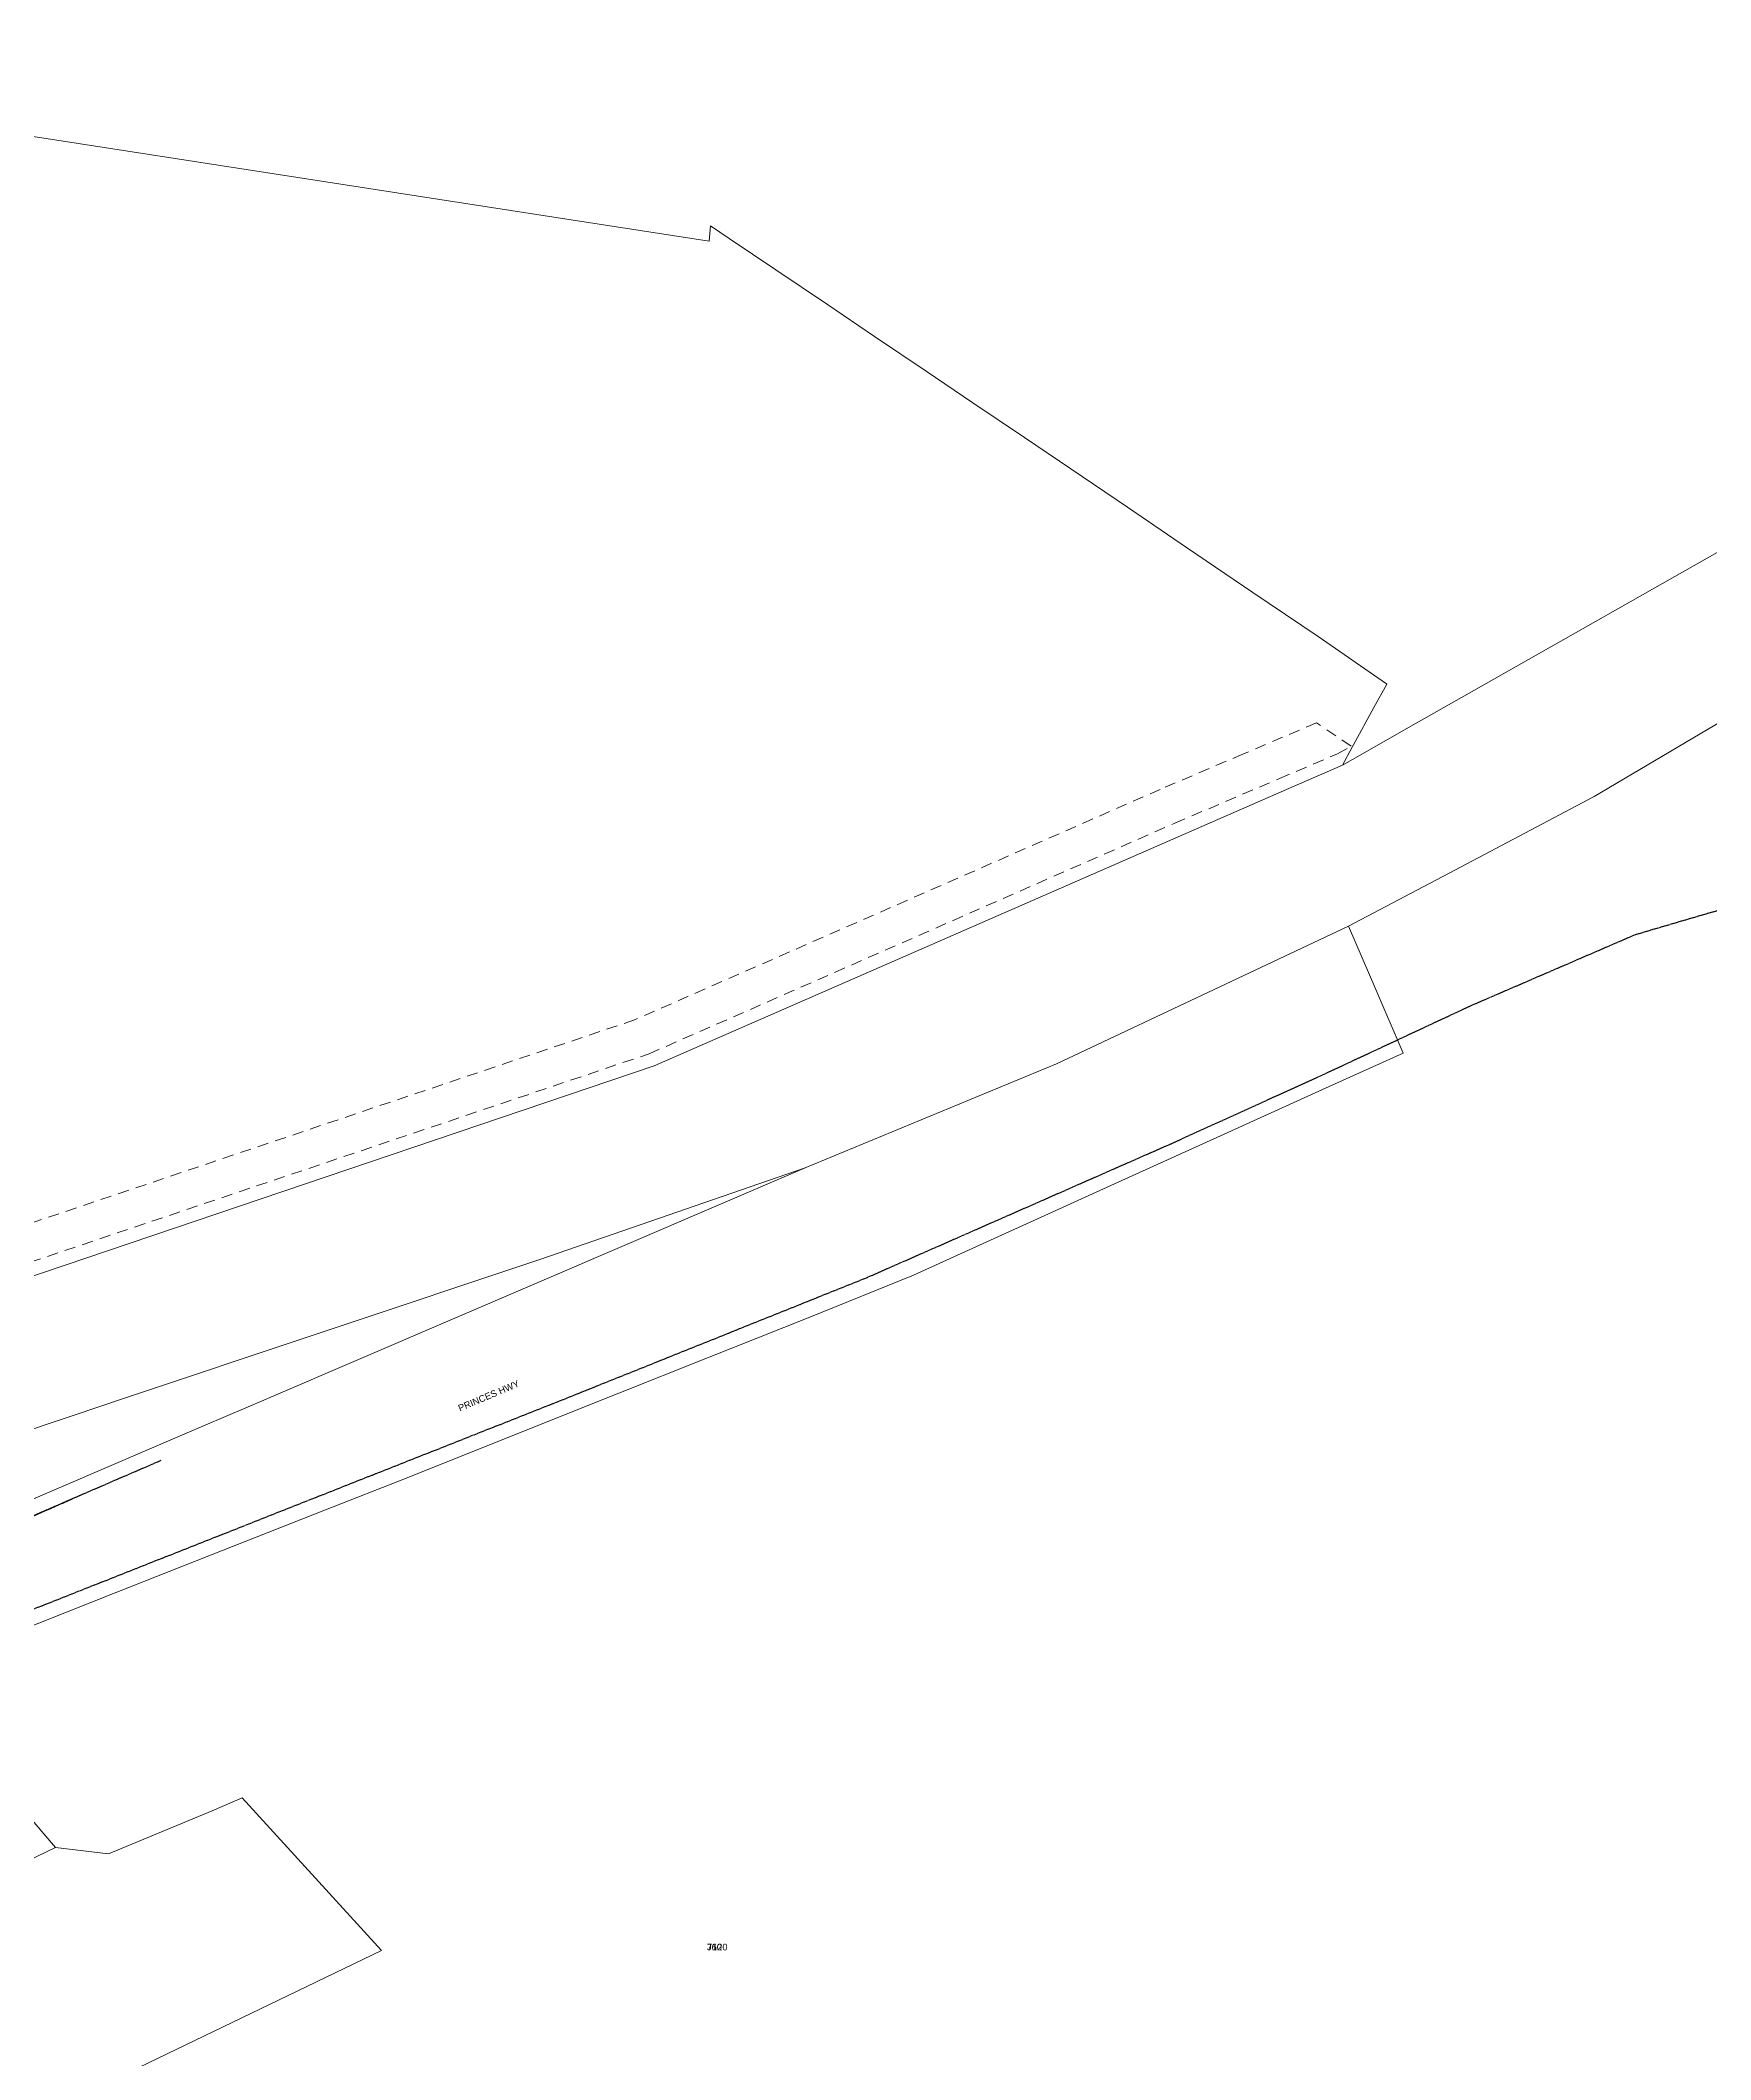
# Model space of a CAD drawing. Header units: metres. Extents: x 298818 to 303434, y 6182670 to 6184902.
# Drawn here: x 300628 to 301082, y 6183727 to 6184275 of the extents above; entities that cross this region are included whole.
import ezdxf

# ---------------------------------------------------------------- set-up
doc = ezdxf.new("R2010")
doc.units = ezdxf.units.M
doc.linetypes.add('Cable Exist OH', pattern=[1, 1, 0])
doc.linetypes.add('Dash', pattern=[5, 3, -2])
for name, color, linetype, lineweight in [('Cadastre Easements_SP_EXT', 9, 'Continuous', 5), ('Cadastre Land Parcels_SP_EXT', 9, 'Continuous', 5), ('Cadastre Roads_SP_EXT', 9, 'Continuous', 5)]:
    doc.layers.add(name, color=color, linetype=linetype, lineweight=lineweight)
for name, color, linetype in [('Mains_HV_EXT', 7, 'Continuous'), ('Mains_SL_EXT', 7, 'Continuous'), ('Mains_TR_EXT', 7, 'Continuous')]:
    doc.layers.add(name, color=color, linetype=linetype)
doc.styles.get("Standard").update_dxf_attribs({"font": 'arial.ttf'})

msp = doc.modelspace()

# ---------------------------------------------------------------- linework, layer by layer
at = {"layer": 'Cadastre Easements_SP_EXT', "linetype": 'Dash'}
msp.add_lwpolyline([(300502.36, 6183901.81), (300793.82, 6183999.94), (300936.62, 6184062.57), (300965.02, 6184074.67), (300980.82, 6184081.42), (300984.52, 6184083.51), (300975.08, 6184089.83), (300955.13, 6184081.33), (300932.64, 6184071.74), (300789.84, 6184009.15), (300468.95, 6183901.09)], dxfattribs=at)
at = {"layer": 'Cadastre Land Parcels_SP_EXT', "linetype": 'Continuous'}
for points in [[(300522.16, 6183904.29), (300795.18, 6183996.66), (300968.39, 6184072.33), (300982.15, 6184078.34), (300984.83, 6184083.25), (300985.17, 6184083.85), (300990.7, 6184093.97), (300994.2, 6184100.36), (300994.16, 6184100.39), (300975.55, 6184113.26), (300957.85, 6184125.25), (300940.1, 6184137.29), (300923.77, 6184148.38), (300908.38, 6184158.83), (300895.77, 6184167.34), (300881.77, 6184176.78), (300869.1, 6184185.32), (300855.07, 6184194.78), (300842.23, 6184203.43), (300828.25, 6184212.83), (300815.54, 6184221.39), (300810.5, 6184224.83), (300810.08, 6184220.67), (300762.65, 6184228.02), (300458.03, 6184275.18)], [(301090.67, 6184139.86), (301017.25, 6184098.24), (300999.45, 6184088.15), (300987.58, 6184081.42), (300982.15, 6184078.34), (300968.39, 6184072.33), (300795.18, 6183996.66), (300522.15, 6183904.29)], [(300488.63, 6183851.81), (300646.99, 6183904.99), (300648.28, 6183905.43), (300764.06, 6183944.09), (300836.2, 6183968.94), (300904.43, 6183997.2), (300983.8, 6184034.58), (301014.41, 6184050.73), (301050.52, 6184069.78), (301124.57, 6184113.54)]]:
    msp.add_lwpolyline(points, dxfattribs=at)
for points in [[(300581.15, 6183859.63), (300667.62, 6183896.69), (300689.73, 6183906.17), (300690.58, 6183906.53), (300836.2, 6183968.94), (300764.06, 6183944.09), (300648.29, 6183905.43), (300646.99, 6183904.99), (300488.63, 6183851.81), (300493.24, 6183838.47), (300472.42, 6183831.06), (300467.58, 6183844.74), (300340.38, 6183802.01), (300292.31, 6183785.87), (300284.79, 6183732.42), (300291.14, 6183734.61), (300321.09, 6183744.94), (300352.11, 6183755.63), (300369.56, 6183761.65), (300402.6, 6183776.17), (300443.36, 6183794.08), (300482.5, 6183812.7), (300486.71, 6183814.7), (300581.15, 6183859.63)], [(300551.27, 6183745.31), (300632.53, 6183784.33), (300592.39, 6183831.25), (300559.37, 6183816.49), (300510.97, 6183790.43), (300510.67, 6183790.22), (300510.37, 6183789.75), (300510.13, 6183789.24), (300509.96, 6183788.7), (300509.87, 6183788.15), (300509.85, 6183787.58), (300509.91, 6183787.03), (300510.05, 6183786.48), (300510.26, 6183785.96), (300510.54, 6183785.47), (300510.88, 6183785.02), (300511.28, 6183784.63), (300546.61, 6183743.21), (300551.27, 6183745.31)], [(300721.13, 6183756.4), (300683.2, 6183797.82), (300675.04, 6183794.36), (300646.88, 6183782.61), (300632.53, 6183784.33), (300551.27, 6183745.31), (300594.25, 6183695.27), (300721.13, 6183756.4)]]:
    msp.add_lwpolyline(points, close=True, dxfattribs=at)
at = {"layer": 'Cadastre Roads_SP_EXT', "linetype": 'Continuous'}
msp.add_lwpolyline([(300620.89, 6183842.52), (300649.15, 6183853.68), (300677.65, 6183864.95), (300705.84, 6183876.11), (300728.1, 6183884.75), (300758.1, 6183896.78), (300785.57, 6183907.72), (300809.24, 6183917.14), (300837.43, 6183928.43), (300865.63, 6183939.82), (300921.27, 6183965.08), (300949.02, 6183977.64), (300976.78, 6183990.2), (300998.69, 6184000.13), (300991.25, 6184017.36), (300983.8, 6184034.58), (300904.43, 6183997.2), (300836.2, 6183968.94), (300690.58, 6183906.53), (300689.73, 6183906.17), (300667.62, 6183896.69), (300581.15, 6183859.63)], dxfattribs=at)
at = {"layer": 'Mains_HV_EXT', "linetype": 'Cable Exist OH'}
msp.add_lwpolyline([(300563.99, 6183847.01), (300637.27, 6183879.13)], dxfattribs=at)
at = {"layer": 'Mains_SL_EXT', "linetype": 'Cable Exist OH'}
msp.add_lwpolyline([(300661.15, 6183889.44), (300637.27, 6183879.13), (300611.59, 6183867.96), (300589.58, 6183858.38), (300563.99, 6183847.01), (300521.64, 6183826.62), (300478.03, 6183805.58), (300445.85, 6183790.85)], dxfattribs=at)
at = {"layer": 'Mains_TR_EXT', "linetype": 'Cable Exist OH'}
msp.add_lwpolyline([(301409.86, 6184014.77), (301349.01, 6184023.59), (301230.83, 6184040.69), (301136.5, 6184054.18), (301061.72, 6184032.26), (301017.43, 6184013.13), (300975.49, 6183993.56), (300934.9, 6183975.15), (300853.01, 6183939.12), (300768.54, 6183905.22), (300694.14, 6183875.8), (300606.71, 6183841.22), (300517.34, 6183801.01), (300419.06, 6183747.19), (300314.02, 6183705.68), (300208.55, 6183684.03), (300098.1, 6183658.72), (300016.71, 6183640.01), (299923.71, 6183618.73)], dxfattribs=at)

# ---------------------------------------------------------------- texts
at = {"layer": 'Cadastre Roads_SP_EXT'}
msp.add_text('PRINCES HWY', height=1.8, rotation=22.9263, dxfattribs=at).set_placement((300742.39, 6183902.77))
at = {"layer": 'Mains_TR_EXT'}
for s in ['J60', '7120']:
    msp.add_text(s, height=1.8, dxfattribs=at).set_placement((300809.51, 6183756.4))

doc.saveas('drawing.dxf')
